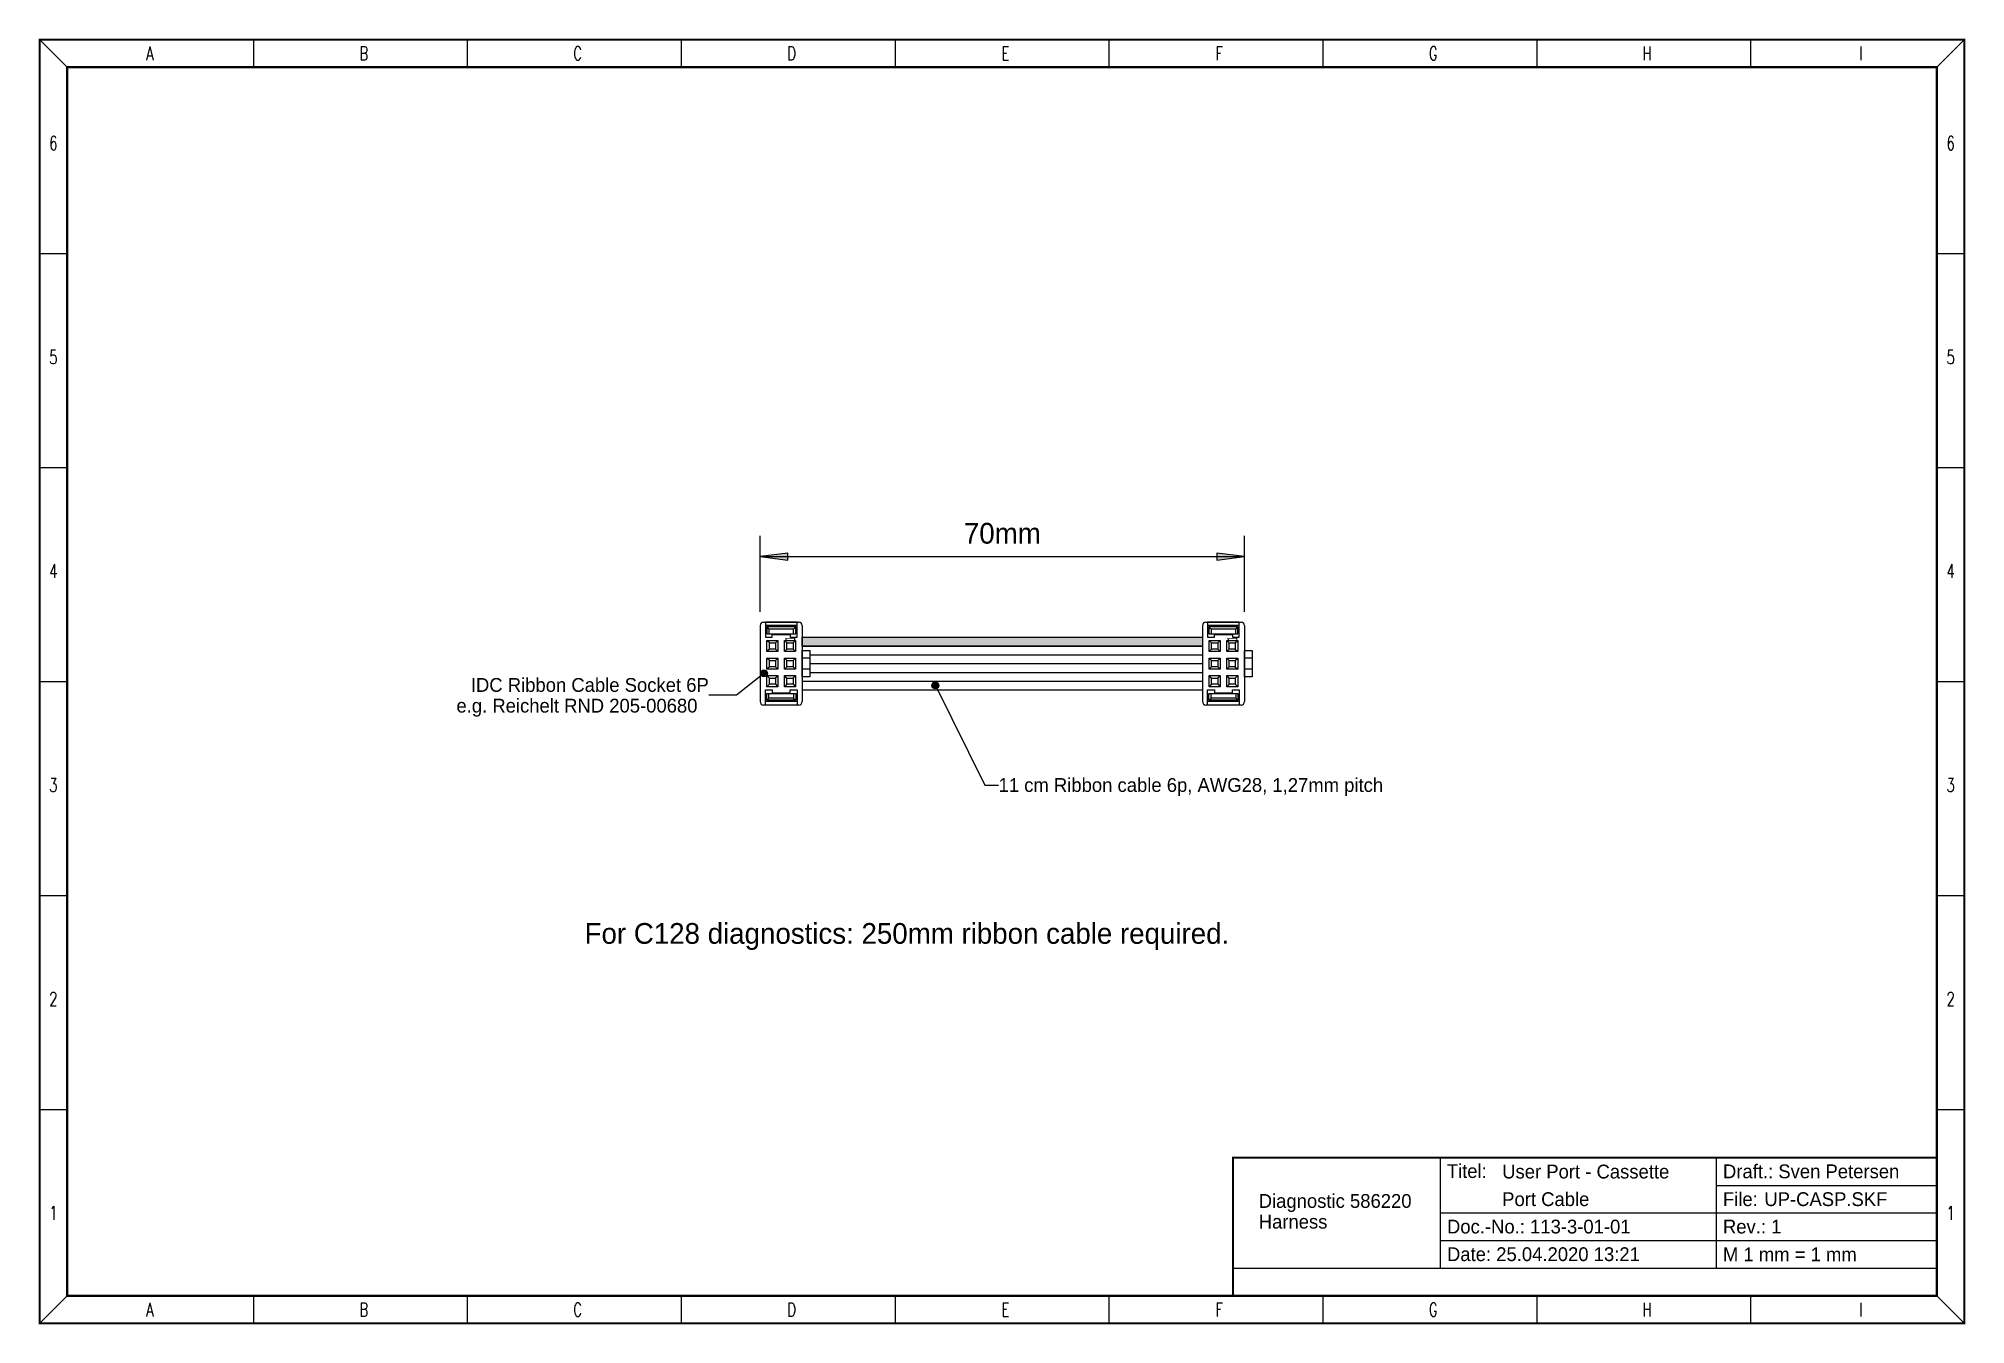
# Model space of a CAD drawing. Extents: x 11 to 290, y 6 to 192.
import ezdxf
from ezdxf.enums import TextEntityAlignment as Align

# ---------------------------------------------------------------- set-up
doc = ezdxf.new("R2010")
doc.units = 0
for name, color, linetype in [('BEMASSUNG', 7, 'Continuous'), ('RAHMEN', 7, 'Continuous'), ('ZEICHNUNG', 7, 'Continuous')]:
    doc.layers.add(name, color=color, linetype=linetype)
doc.styles.add('FUTURALTBT', font='FUTURAL.TTF')
doc.styles.add('ROMANS', font='romans__.ttf')

# ---------------------------------------------------------------- blocks, each defined once
blk = doc.blocks.new('LONGARROW')
at = {"layer": 'BEMASSUNG', "linetype": 'Continuous'}
blk.add_hatch(color=0, dxfattribs=at).paths.add_polyline_path([(0, 0), (50.8, -6.35), (50.8, 6.35)])
at = {"layer": 'BEMASSUNG', "color": 0, "linetype": 'Continuous'}
blk.add_lwpolyline([(0, 0), (50.8, -6.35), (50.8, 6.35)], close=True, dxfattribs=at)

msp = doc.modelspace()

# ---------------------------------------------------------------- hatches: boundary and pattern name
at = {"layer": 'BEMASSUNG', "linetype": 'Continuous'}
for points in [[(116.5, 100.18, 1), (115.5, 100.18, 1)], [(141.34, 98.43, 1), (140.34, 98.43, 1)]]:
    msp.add_hatch(color=7, dxfattribs=at).paths.add_polyline_path(points)
at = {"layer": 'ZEICHNUNG', "linetype": 'Continuous'}
msp.add_hatch(color=1, dxfattribs=at).paths.add_polyline_path([(121.55, 105.4), (121.55, 104.13), (179.55, 104.13), (179.55, 105.4)])

# ---------------------------------------------------------------- linework, layer by layer
at = {"layer": 'BEMASSUNG', "color": 7, "linetype": 'Continuous'}
for p, q in [((115.45, 109.1), (115.45, 120.1)), ((185.65, 109.1), (185.65, 120.1)), ((115.45, 117.1), (185.65, 117.1)), ((116, 100.18), (112, 97)), ((140.84, 98.43), (148, 84)), ((112, 97), (108, 97)), ((148, 84), (150, 84))]:
    msp.add_line(p, q, dxfattribs=at)
for centre in [(116, 100.18), (140.84, 98.43)]:
    msp.add_circle(centre, 0.5, dxfattribs=at)
at = {"layer": 'RAHMEN', "color": 7, "linetype": 'Continuous'}
for p, q in [((11, 192), (15, 188)), ((11, 192), (15, 192)), ((42, 192), (42, 188)), ((73, 192), (73, 188)), ((104, 192), (104, 188)), ((135, 192), (135, 188)), ((166, 192), (166, 188)), ((197, 192), (197, 188)), ((228, 192), (228, 188)), ((259, 192), (259, 188)), ((286, 188), (290, 192)), ((11, 161), (15, 161)), ((286, 161), (290, 161)), ((11, 130), (15, 130)), ((286, 130), (290, 130)), ((11, 99), (15, 99)), ((286, 99), (290, 99)), ((11, 68), (15, 68)), ((286, 68), (290, 68)), ((11, 37), (15, 37)), ((286, 37), (290, 37)), ((214, 30), (214, 14)), ((254, 30), (254, 14)), ((254, 26), (286, 26)), ((214, 22), (254, 22)), ((254, 22), (286, 22)), ((214, 18), (254, 18)), ((254, 18), (286, 18)), ((184, 14), (286, 14)), ((11, 6), (15, 10)), ((42, 10), (42, 6)), ((73, 10), (73, 6)), ((104, 10), (104, 6)), ((135, 10), (135, 6)), ((166, 10), (166, 6)), ((197, 10), (197, 6)), ((228, 10), (228, 6)), ((259, 10), (259, 6)), ((286, 10), (290, 6)), ((290, 10), (290, 6))]:
    msp.add_line(p, q, dxfattribs=at)
for points in [[(11, 6, 0.3, 0.3, 0), (290, 6, 0.3, 0.3, 0), (290, 192, 0.3, 0.3, 0), (11, 192, 0.3, 0.3, 0), (11, 6, 0.3, 0.3, 0)], [(184, 10, 0.3, 0.3, 0), (184, 30, 0.3, 0.3, 0), (286, 30, 0.3, 0.3, 0)]]:
    msp.add_lwpolyline(points, format="xyseb", dxfattribs=at)
msp.add_lwpolyline([(15, 10, 0.3, 0.3, 0), (286, 10, 0.3, 0.3, 0), (286, 188, 0.3, 0.3, 0), (15, 188, 0.3, 0.3, 0)], format="xyseb", close=True, dxfattribs=at)
at = {"layer": 'ZEICHNUNG', "color": 7, "linetype": 'Continuous'}
for p, q in [((115.45, 107.1), (115.45, 96.08)), ((115.95, 107.6), (121.05, 107.6)), ((120.8, 107.6), (116.2, 107.6)), ((116.2, 107.6), (116.2, 105.4)), ((120.8, 107.1), (116.2, 107.1)), ((116.4, 106.9), (116.7, 106.6)), ((120.3, 106.6), (116.7, 106.6)), ((116.7, 106.6), (116.7, 105.9)), ((120.3, 106.6), (120.6, 106.9)), ((120.3, 105.9), (120.3, 106.6)), ((120.8, 105.4), (120.8, 107.6)), ((121.55, 107.1), (121.55, 96.08)), ((179.55, 107.1), (179.55, 96.08)), ((180.05, 107.6), (185.15, 107.6)), ((184.9, 107.6), (180.3, 107.6)), ((180.3, 107.6), (180.3, 105.4)), ((184.9, 107.1), (180.3, 107.1)), ((180.5, 106.9), (180.8, 106.6)), ((184.4, 106.6), (180.8, 106.6)), ((180.8, 106.6), (180.8, 105.9)), ((184.4, 106.6), (184.7, 106.9)), ((184.4, 105.9), (184.4, 106.6)), ((184.9, 105.4), (184.9, 107.6)), ((185.65, 107.1), (185.65, 96.08)), ((116.2, 105.4), (117.2, 105.4)), ((116.78, 104.58), (116.43, 104.93)), ((116.78, 103.68), (116.43, 103.33)), ((117.2, 105.8), (119.8, 105.8)), ((117.2, 105.4), (117.2, 105.8)), ((117.68, 104.58), (118.03, 104.93)), ((117.68, 103.68), (118.03, 103.33)), ((119.32, 104.58), (118.97, 104.93)), ((119.32, 103.68), (118.97, 103.33)), ((119.8, 105.8), (119.8, 105.4)), ((119.8, 105.4), (120.8, 105.4)), ((120.22, 104.58), (120.57, 104.93)), ((120.22, 103.68), (120.57, 103.33)), ((121.55, 105.4), (179.55, 105.4)), ((121.55, 104.13), (179.55, 104.13)), ((180.3, 105.4), (181.3, 105.4)), ((180.88, 104.58), (180.53, 104.93)), ((180.88, 103.68), (180.53, 103.33)), ((181.3, 105.8), (183.9, 105.8)), ((181.3, 105.4), (181.3, 105.8)), ((181.78, 104.58), (182.13, 104.93)), ((181.78, 103.68), (182.13, 103.33)), ((183.42, 104.58), (183.07, 104.93)), ((183.42, 103.68), (183.07, 103.33)), ((183.9, 105.8), (183.9, 105.4)), ((183.9, 105.4), (184.9, 105.4)), ((184.32, 104.58), (184.67, 104.93)), ((184.32, 103.68), (184.67, 103.33)), ((116.78, 102.04), (116.43, 102.39)), ((116.78, 101.14), (116.43, 100.79)), ((117.68, 102.04), (118.03, 102.39)), ((117.68, 101.14), (118.03, 100.79)), ((119.32, 102.04), (118.97, 102.39)), ((119.32, 101.14), (118.97, 100.79)), ((120.22, 102.04), (120.57, 102.39)), ((120.22, 101.14), (120.57, 100.79)), ((122.63, 102.39), (121.55, 102.39)), ((122.65, 100.79), (121.55, 100.79)), ((122.65, 102.86), (179.55, 102.86)), ((122.65, 101.59), (179.55, 101.59)), ((180.88, 102.04), (180.53, 102.39)), ((180.88, 101.14), (180.53, 100.79)), ((181.78, 102.04), (182.13, 102.39)), ((181.78, 101.14), (182.13, 100.79)), ((183.42, 102.04), (183.07, 102.39)), ((183.42, 101.14), (183.07, 100.79)), ((184.32, 102.04), (184.67, 102.39)), ((184.32, 101.14), (184.67, 100.79)), ((186.73, 102.39), (185.65, 102.39)), ((186.75, 100.79), (185.65, 100.79)), ((116.2, 95.58), (116.2, 97.78)), ((116.2, 97.78), (117.2, 97.78)), ((116.78, 99.5), (116.43, 99.85)), ((116.78, 98.6), (116.43, 98.25)), ((117.2, 97.78), (117.2, 97.38)), ((117.68, 99.5), (118.03, 99.85)), ((117.68, 98.6), (118.03, 98.25)), ((119.32, 99.5), (118.97, 99.85)), ((119.32, 98.6), (118.97, 98.25)), ((119.8, 97.78), (120.8, 97.78)), ((119.8, 97.38), (119.8, 97.78)), ((120.22, 99.5), (120.57, 99.85)), ((120.22, 98.6), (120.57, 98.25)), ((120.8, 97.78), (120.8, 95.58)), ((121.55, 99.05), (179.55, 99.05)), ((121.55, 97.78), (179.55, 97.78)), ((122.65, 100.32), (179.55, 100.32)), ((180.3, 95.58), (180.3, 97.78)), ((180.3, 97.78), (181.3, 97.78)), ((180.88, 99.5), (180.53, 99.85)), ((180.88, 98.6), (180.53, 98.25)), ((181.3, 97.78), (181.3, 97.38)), ((181.78, 99.5), (182.13, 99.85)), ((181.78, 98.6), (182.13, 98.25)), ((183.42, 99.5), (183.07, 99.85)), ((183.42, 98.6), (183.07, 98.25)), ((183.9, 97.78), (184.9, 97.78)), ((183.9, 97.38), (183.9, 97.78)), ((184.32, 99.5), (184.67, 99.85)), ((184.32, 98.6), (184.67, 98.25)), ((184.9, 97.78), (184.9, 95.58)), ((121.05, 95.58), (115.95, 95.58)), ((120.8, 96.08), (116.2, 96.08)), ((120.8, 95.58), (116.2, 95.58)), ((116.4, 96.28), (116.7, 96.58)), ((116.7, 96.58), (116.7, 97.28)), ((120.3, 96.58), (116.7, 96.58)), ((117.2, 97.38), (119.8, 97.38)), ((120.3, 97.28), (120.3, 96.58)), ((120.3, 96.58), (120.6, 96.28)), ((185.15, 95.58), (180.05, 95.58)), ((184.9, 96.08), (180.3, 96.08)), ((184.9, 95.58), (180.3, 95.58)), ((180.5, 96.28), (180.8, 96.58)), ((180.8, 96.58), (180.8, 97.28)), ((184.4, 96.58), (180.8, 96.58)), ((181.3, 97.38), (183.9, 97.38)), ((184.4, 97.28), (184.4, 96.58)), ((184.4, 96.58), (184.7, 96.28))]:
    msp.add_line(p, q, dxfattribs=at)
for points in [[(116.4, 105.9), (120.6, 105.9), (120.6, 106.9), (116.4, 106.9)], [(180.5, 105.9), (184.7, 105.9), (184.7, 106.9), (180.5, 106.9)], [(118.03, 103.33), (116.43, 103.33), (116.43, 104.93), (118.03, 104.93)], [(117.68, 103.68), (116.78, 103.68), (116.78, 104.58), (117.68, 104.58)], [(120.57, 103.33), (118.97, 103.33), (118.97, 104.93), (120.57, 104.93)], [(120.22, 103.68), (119.32, 103.68), (119.32, 104.58), (120.22, 104.58)], [(121.55, 105.4), (179.55, 105.4), (179.55, 104.13), (121.55, 104.13)], [(122.65, 99.69), (121.55, 99.69), (121.55, 103.49), (122.65, 103.49)], [(182.13, 103.33), (180.53, 103.33), (180.53, 104.93), (182.13, 104.93)], [(181.78, 103.68), (180.88, 103.68), (180.88, 104.58), (181.78, 104.58)], [(184.67, 103.33), (183.07, 103.33), (183.07, 104.93), (184.67, 104.93)], [(184.32, 103.68), (183.42, 103.68), (183.42, 104.58), (184.32, 104.58)], [(186.75, 99.69), (185.65, 99.69), (185.65, 103.49), (186.75, 103.49)], [(118.03, 100.79), (116.43, 100.79), (116.43, 102.39), (118.03, 102.39)], [(117.68, 101.14), (116.78, 101.14), (116.78, 102.04), (117.68, 102.04)], [(120.57, 100.79), (118.97, 100.79), (118.97, 102.39), (120.57, 102.39)], [(120.22, 101.14), (119.32, 101.14), (119.32, 102.04), (120.22, 102.04)], [(182.13, 100.79), (180.53, 100.79), (180.53, 102.39), (182.13, 102.39)], [(181.78, 101.14), (180.88, 101.14), (180.88, 102.04), (181.78, 102.04)], [(184.67, 100.79), (183.07, 100.79), (183.07, 102.39), (184.67, 102.39)], [(184.32, 101.14), (183.42, 101.14), (183.42, 102.04), (184.32, 102.04)], [(118.03, 98.25), (116.43, 98.25), (116.43, 99.85), (118.03, 99.85)], [(117.68, 98.6), (116.78, 98.6), (116.78, 99.5), (117.68, 99.5)], [(120.57, 98.25), (118.97, 98.25), (118.97, 99.85), (120.57, 99.85)], [(120.22, 98.6), (119.32, 98.6), (119.32, 99.5), (120.22, 99.5)], [(182.13, 98.25), (180.53, 98.25), (180.53, 99.85), (182.13, 99.85)], [(181.78, 98.6), (180.88, 98.6), (180.88, 99.5), (181.78, 99.5)], [(184.32, 98.6), (183.42, 98.6), (183.42, 99.5), (184.32, 99.5)], [(116.4, 97.28), (120.6, 97.28), (120.6, 96.28), (116.4, 96.28)], [(180.5, 97.28), (184.7, 97.28), (184.7, 96.28), (180.5, 96.28)]]:
    msp.add_lwpolyline(points, close=True, dxfattribs=at)
msp.add_lwpolyline([(184.67, 98.25), (183.07, 98.25), (183.07, 99.85), (184.67, 99.85), (184.67, 98.25)], dxfattribs=at)
for centre, start, end in [((115.95, 107.1), 90, 180), ((121.05, 107.1), 0, 90), ((180.05, 107.1), 90, 180), ((185.15, 107.1), 0, 90), ((115.95, 96.08), 180, 270), ((121.05, 96.08), 270, 0), ((180.05, 96.08), 180, 270), ((185.15, 96.08), 270, 0)]:
    msp.add_arc(centre, 0.5, start, end, dxfattribs=at)

# ---------------------------------------------------------------- block references
at = {"layer": 'BEMASSUNG', "color": 7, "linetype": 'Continuous', "xscale": 0.07874015748031496, "yscale": 0.07874015748031496}
msp.add_blockref('LONGARROW', (115.45, 117.1), dxfattribs=at)
at = {"layer": 'BEMASSUNG', "color": 7, "linetype": 'Continuous', "xscale": 0.07874015748031496, "yscale": 0.07874015748031496, "rotation": 180}
msp.add_blockref('LONGARROW', (185.65, 117.1), dxfattribs=at)

# ---------------------------------------------------------------- texts
at = {"layer": 'BEMASSUNG', "color": 7, "linetype": 'Continuous', "style": 'FUTURALTBT'}
msp.add_text('70mm', height=3, dxfattribs=at).set_placement((150.55, 120.47), align=Align.MIDDLE_CENTER)
for s, p in [('IDC Ribbon Cable Socket 6P', (108, 98.5)), ('e.g. Reichelt RND 205-00680', (106.36, 95.5))]:
    msp.add_text(s, height=2, dxfattribs=at).set_placement(p, align=Align.MIDDLE_RIGHT)
msp.add_text('11 cm Ribbon cable 6p, AWG28, 1,27mm pitch ', height=2, dxfattribs=at).set_placement((150, 84), align=Align.MIDDLE_LEFT)
msp.add_text('For C128 diagnostics: 250mm ribbon cable required.', height=3, dxfattribs=at).set_placement((90, 61))
at = {"layer": 'RAHMEN', "color": 7, "linetype": 'Continuous', "style": 'ROMANS', "width": 0.705882}
for s, p in [('A', (27, 190)), ('B', (58, 190)), ('C', (89, 190)), ('D', (120, 190)), ('E', (151, 190)), ('F', (182, 190)), ('G', (213, 190)), ('H', (244, 190)), ('I', (275, 190)), ('6', (13, 177)), ('6', (288, 177)), ('5', (13, 146)), ('5', (288, 146)), ('4', (13, 115)), ('4', (288, 115)), ('3', (13, 84)), ('3', (288, 84)), ('2', (13, 53)), ('2', (288, 53)), ('1', (13, 22)), ('1', (288, 22)), ('A', (27, 8)), ('B', (58, 8)), ('C', (89, 8)), ('D', (120, 8)), ('E', (151, 8)), ('F', (182, 8)), ('G', (213, 8)), ('H', (244, 8)), ('I', (275, 8))]:
    msp.add_text(s, height=2, dxfattribs=at).set_placement(p, align=Align.MIDDLE_CENTER)
at = {"layer": 'RAHMEN', "color": 7, "linetype": 'Continuous', "style": 'FUTURALTBT'}
for s, p in [('Titel:', (214.97, 27.07)), ('Diagnostic 586220', (187.71, 22.74)), ('File:', (255, 23)), ('Harness', (187.71, 19.74))]:
    msp.add_text(s, height=2, dxfattribs=at).set_placement(p)
at = {"layer": 'RAHMEN', "color": 7, "linetype": 'Continuous', "char_height": 3, "attachment_point": 7, "style": 'FUTURALTBT'}
for s, insert in [('\\C7;\\H2;\\fFutura Lt BT|b0|i0;Draft.: \\H2;Sven Petersen', (255, 27)), ('\\C7;\\H2;\\fFutura Lt BT|b0|i0;Doc.-No.: \\H2;113-3-01-01', (215, 19)), ('\\C7;\\H2;\\fFutura Lt BT|b0|i0;Rev.: \\H2;1', (255, 19)), ('\\C7;\\H2;\\fFutura Lt BT|b0|i0;Date: \\H2;25.04.2020 \\H2;13:21', (215, 15)), ('\\C7;\\H2;\\fFutura Lt BT|b0|i0;M \\H2;1 mm = 1 mm', (255, 15))]:
    msp.add_mtext(s, dxfattribs=dict(at, insert=insert))
at = {"layer": 'ZEICHNUNG', "color": 7, "linetype": 'Continuous', "style": 'FUTURALTBT', "width": 0.632152}
for p in [(119.03, 104.83), (183.13, 104.83)]:
    msp.add_text('1', height=1.5, rotation=90, dxfattribs=at).set_placement(p, align=Align.TOP_LEFT)
at = {"layer": 'ZEICHNUNG', "color": 7, "linetype": 'Continuous', "style": 'FUTURALTBT'}
for s, p in [('User Port - Cassette ', (223, 27)), ('Port Cable', (223, 23)), ('UP-CASP.SKF', (261, 23))]:
    msp.add_text(s, height=2, dxfattribs=at).set_placement(p)

doc.saveas('drawing.dxf')
